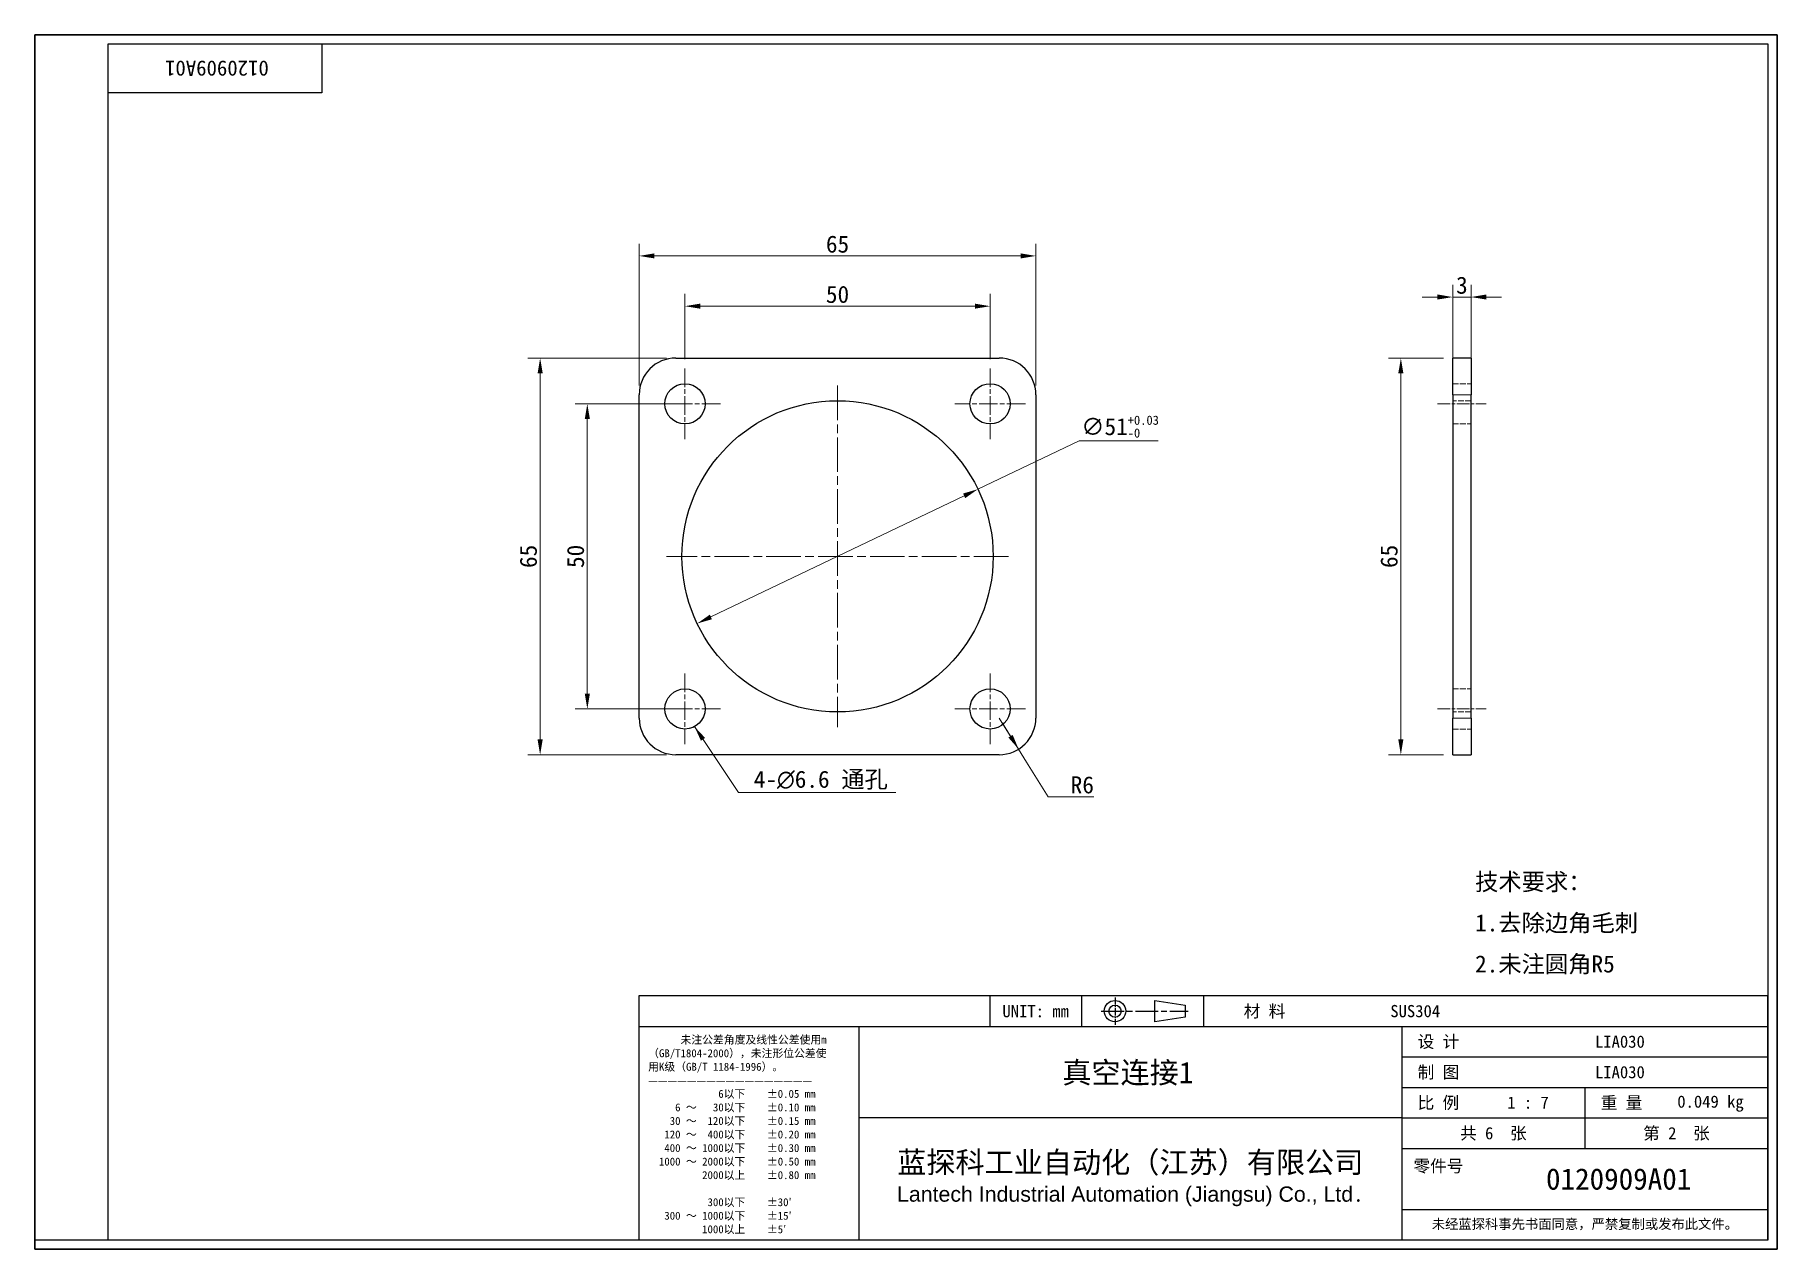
# Model space of a CAD drawing. Header units: millimetres. Extents: x 6 to 292, y 5 to 205.
import ezdxf
from ezdxf.enums import TextEntityAlignment as Align

# ---------------------------------------------------------------- set-up
doc = ezdxf.new("R2010")
doc.units = ezdxf.units.MM
doc.linetypes.add('CHAIN', pattern=[0.3543, 0.2362, -0.0295, 0.0591, -0.0295])
doc.linetypes.add('DASHED', pattern=[0.2067, 0.1654, -0.0413])
for name, color, linetype, lineweight in [('1', 7, 'Continuous', 18), ('可见 (ISO)', 7, 'Continuous', 25), ('可见窄的 (ISO)', 7, 'Continuous', 18), ('图框 (ISO)', 7, 'Continuous', 35), ('标题 (ISO)', 7, 'Continuous', 25)]:
    doc.layers.add(name, color=color, linetype=linetype, lineweight=lineweight)
for name, color, linetype, lineweight, true_color in [('中心标记 (ISO)', 1, 'CHAIN', 18, 0xff0000), ('中心线 (ISO)', 1, 'CHAIN', 18, 0xff0000), ('尺寸 (ISO)', 7, 'Continuous', 18, 0x008000), ('符号 (ISO)', 7, 'Continuous', 18, 0x008000), ('隐藏 (ISO)', 5, 'DASHED', 18, 0x0000ff)]:
    doc.layers.add(name, color=color, linetype=linetype, lineweight=lineweight, true_color=true_color)
doc.styles.add('文本样式164', font='SimSun.ttf')
doc.styles.add('文本样式165', font='SimSun.ttf')
doc.styles.add('文本样式74', font='SimSun.ttf')
doc.styles.add('最新国标', font='simfang.ttf')
doc.styles.add('注释文本 (ISO)', font='simfang.ttf')
doc.dimstyles.new('默认 (GB)', dxfattribs={"dimtxt": 2.8, "dimasz": 2.5, "dimexe": 2, "dimexo": 1.5, "dimgap": 0.5, "dimtad": 1, "dimtoh": 1, "dimdsep": 46, "dimtxsty": '最新国标', "dimcen": 0.09, "dimdle": 10, "dimclrd": 256, "dimclre": 256, "dimclrt": 256, "dimaunit": 1, "dimadec": 3, "dimazin": 2, "dimtfac": 0.535714, "dimtdec": 3, "dimtmove": 0, "dimatfit": 3, "dimfxl": 0, "dimtolj": 1, "dimlwd": -1, "dimlwe": -1, "dimarcsym": 0})
doc.dimstyles.new('默认 (GB)$7', dxfattribs={"dimtxt": 2.8, "dimasz": 2.5, "dimexe": 2, "dimexo": 1.5, "dimgap": 0.5, "dimtad": 1, "dimtoh": 1, "dimdsep": 46, "dimtxsty": '最新国标', "dimcen": 0.09, "dimdle": 10, "dimclrd": 256, "dimclre": 256, "dimclrt": 256, "dimaunit": 1, "dimadec": 3, "dimazin": 2, "dimtfac": 0.535714, "dimtdec": 3, "dimtmove": 0, "dimatfit": 3, "dimfxl": 0, "dimtolj": 1, "dimlwd": -1, "dimlwe": -1, "dimarcsym": 0})

# ---------------------------------------------------------------- blocks, each defined once
blk = doc.blocks.new('图框 最新国标')
at = {"layer": '图框 (ISO)'}
for p, q in [((6, 7), (6, 204.5)), ((6, 204.5), (291.5, 204.5)), ((291.5, 204.5), (291.5, 5.5)), ((6, 7), (6, 5.5)), ((6, 7), (6, 5.5)), ((291.5, 5.5), (6, 5.5))]:
    blk.add_line(p, q, dxfattribs=at)
at = {"layer": '图框 (ISO)', "color": 7, "linetype": 'Continuous', "lineweight": 25}
for p, q in [((18, 203), (290, 203)), ((18, 7), (18, 203)), ((18, 203), (290, 203)), ((53, 203), (53, 195)), ((290, 203), (290, 7)), ((290, 203), (290, 7)), ((53, 195), (18, 195)), ((290, 7), (6, 7)), ((290, 7), (18, 7))]:
    blk.add_line(p, q, dxfattribs=at)
at = {"layer": '图框 (ISO)', "style": '文本样式74'}
blk.add_attdef('零件代号_001', (44.34, 200.25), '', height=2.5, rotation=180, dxfattribs=at)
blk = doc.blocks.new('标题栏 副本 最新国标')
at = {"layer": '标题 (ISO)'}
for p, q in [((381.98, -183.84), (196.98, -183.84)), ((196.98, -183.84), (196.98, -223.84)), ((254.48, -183.84), (254.48, -188.84)), ((269.48, -183.84), (269.48, -188.84)), ((281.48, -188.09), (281.48, -184.59)), ((281.48, -184.59), (286.48, -185.34)), ((286.48, -185.34), (286.48, -187.34)), ((289.48, -183.84), (289.48, -188.84)), ((381.98, -223.84), (381.98, -183.84)), ((383.48, -183.84), (383.48, -225.34)), ((286.48, -187.34), (281.48, -188.09)), ((196.98, -188.84), (381.98, -188.84)), ((232.98, -188.84), (232.98, -223.84)), ((321.98, -188.84), (321.98, -223.84)), ((321.98, -193.84), (381.98, -193.84)), ((321.98, -198.84), (381.98, -198.84)), ((351.98, -198.84), (351.98, -208.84)), ((321.98, -203.84), (232.98, -203.84)), ((321.98, -203.84), (381.98, -203.84)), ((321.98, -208.84), (381.98, -208.84)), ((321.98, -218.84), (381.98, -218.84)), ((196.98, -223.84), (381.98, -223.84)), ((383.48, -225.34), (196.98, -225.34))]:
    blk.add_line(p, q, dxfattribs=at)
at = {"layer": '标题 (ISO)', "linetype": 'CHAIN', "ltscale": 5.000333}
blk.add_line((274.98, -184.09), (274.98, -188.59), dxfattribs=at)
at = {"layer": '标题 (ISO)', "linetype": 'CHAIN', "ltscale": 15.834605}
blk.add_line((272.73, -186.34), (286.98, -186.34), dxfattribs=at)
at = {"layer": '标题 (ISO)'}
for radius in [1.75, 1]:
    blk.add_circle((274.98, -186.34), radius, dxfattribs=at)
at = {"layer": '1', "style": '文本样式164'}
for s, p in [('UNIT: mm', (261.98, -186.34)), ('材 料', (299.48, -186.34)), ('设 计', (327.98, -191.34)), ('制 图', (327.98, -196.34)), ('比 例', (327.98, -201.34)), ('重 量', (357.98, -201.34)), ('共 6  张', (336.98, -206.34)), ('第 2  张', (366.98, -206.34))]:
    blk.add_text(s, height=2, dxfattribs=at).set_placement(p, align=Align.MIDDLE_CENTER)
at = {"layer": '标题 (ISO)', "style": '注释文本 (ISO)'}
for s, insert, char_height, attachment_point, line_spacing_factor in [('\\fSimSun|b0|i0;{\\H1.3000;      未注公差角度及线性公差使用m\\P}\\fSimSun|b0|i0;{\\H1.3000;（GB/T1804-2000），未注形位公差使\\P}\\fSimSun|b0|i0;{\\H1.3000;用K级（GB/T 1184-1996）。\\P}\\fSimSun|b0|i0;{\\H1.3000;—————————————————\\P}\\fSimSun|b0|i0;{\\H1.3000;             6以下    ±0.05 mm\\P}\\fSimSun|b0|i0;{\\H1.3000;     6 ～   30以下    ±0.10 mm\\P}\\fSimSun|b0|i0;{\\H1.3000;    30 ～  120以下    ±0.15 mm\\P}\\fSimSun|b0|i0;{\\H1.3000;   120 ～  400以下    ±0.20 mm\\P}\\fSimSun|b0|i0;{\\H1.3000;   400 ～ 1000以下    ±0.30 mm\\P}\\fSimSun|b0|i0;{\\H1.3000;  1000 ～ 2000以下    ±0.50 mm\\P}\\fSimSun|b0|i0;{\\H1.3000;          2000以上    ±0.80 mm\\P}\\fSimSun|b0|i0;{\\H1.3000;\\P}\\fSimSun|b0|i0;{\\H1.3000;           300以下    ±30′\\P}\\fSimSun|b0|i0;{\\H1.3000;   300 ～ 1000以下    ±15′\\P}\\fSimSun|b0|i0;{\\H1.3000;          1000以上    ±5′}', (198.48, -206.63), 1.3, 4, 1.023913), ('{\\fMicrosoft YaHei|b0|i0|c134|p34;\\H1.75x;蓝探科工业自动化（江苏）有限公司\\P\\fArial|b0|i0|c0|p34;\\H0.71429x;Lantech Industrial Automation (Jiangsu) Co., Ltd\\fFangSong|b0|i0|c134|p49;.\\H1.15195x; }', (277.48, -213.84), 2, 5, 0.978695)]:
    blk.add_mtext(s, dxfattribs=dict(at, insert=insert, char_height=char_height, attachment_point=attachment_point, line_spacing_factor=line_spacing_factor))
at = {"layer": '标题 (ISO)', "attachment_point": 5, "style": '注释文本 (ISO)'}
for s, insert, char_height in [('\\fFangSong|b0|i0;零件号', (327.98, -211.84), 2), ('\\fSimSun|b0|i0;{\\H1.6000;未经蓝探科事先书面同意，严禁复制或发布此文件。}', (351.98, -221.34), 1.6)]:
    blk.add_mtext(s, dxfattribs=dict(at, insert=insert, char_height=char_height))
at = {"layer": '标题 (ISO)'}
for tag, p, height, style in [('材料_001', (320.09, -187.33), 2, '注释文本 (ISO)'), ('设计人_001', (353.63, -192.33), 2, '注释文本 (ISO)'), ('库存编号_001', (266.35, -198.15), 3.5, '文本样式165'), ('设计人_001', (353.63, -197.33), 2, '注释文本 (ISO)'), ('视图比例_001', (339.26, -202.33), 2, '注释文本 (ISO)'), ('质量\\P3;_001', (367.12, -202.16), 2, '注释文本 (ISO)'), ('零件代号_001', (345.61, -215.59), 3.5, '文本样式165')]:
    blk.add_attdef(tag, p, '', height=height, dxfattribs=dict(at, style=style))
blk = doc.blocks.new('*D5')
at = {"layer": 'Defpoints', "color": 0, "transparency": 16777216}
for p in [(162.53, 160.03), (112.53, 149.83), (162.53, 149.83)]:
    blk.add_point(p, dxfattribs=at)
at = {"layer": '尺寸 (ISO)', "color": 116, "true_color": 0x00803f, "transparency": 16777216}
for p, q in [((112.53, 151.33), (112.53, 162.03)), ((115.03, 160.03), (160.03, 160.03)), ((162.53, 151.33), (162.53, 162.03))]:
    blk.add_line(p, q, dxfattribs=at)
for points in [[(115.03, 160.45), (115.03, 159.62), (112.53, 160.03)], [(160.03, 160.45), (160.03, 159.62), (162.53, 160.03)]]:
    blk.add_solid(points, dxfattribs=at)
at = {"layer": '尺寸 (ISO)', "transparency": 16777216, "insert": (137.53, 161.95), "char_height": 2.8, "attachment_point": 5, "style": '最新国标'}
blk.add_mtext('\\A1;50', dxfattribs=at)
blk = doc.blocks.new('*D6')
at = {"layer": 'Defpoints', "color": 0, "transparency": 16777216}
for p in [(112.53, 144.03), (96.53, 94.03), (112.53, 94.03)]:
    blk.add_point(p, dxfattribs=at)
at = {"layer": '尺寸 (ISO)', "color": 116, "true_color": 0x00803f, "transparency": 16777216}
for p, q in [((111.03, 144.03), (94.53, 144.03)), ((96.53, 141.53), (96.53, 96.53)), ((111.03, 94.03), (94.53, 94.03))]:
    blk.add_line(p, q, dxfattribs=at)
for points in [[(96.11, 141.53), (96.95, 141.53), (96.53, 144.03)], [(96.11, 96.53), (96.95, 96.53), (96.53, 94.03)]]:
    blk.add_solid(points, dxfattribs=at)
at = {"layer": '尺寸 (ISO)', "transparency": 16777216, "insert": (94.61, 119.03), "char_height": 2.8, "attachment_point": 5, "rotation": 90, "style": '最新国标'}
blk.add_mtext('\\A1;50', dxfattribs=at)
blk = doc.blocks.new('*D7')
at = {"layer": 'Defpoints', "color": 0, "transparency": 16777216}
for p in [(111.03, 151.53), (88.8, 86.53), (111.03, 86.53)]:
    blk.add_point(p, dxfattribs=at)
at = {"layer": '尺寸 (ISO)', "color": 116, "true_color": 0x00803f, "transparency": 16777216}
for p, q in [((109.53, 151.53), (86.8, 151.53)), ((88.8, 149.03), (88.8, 89.03)), ((109.53, 86.53), (86.8, 86.53))]:
    blk.add_line(p, q, dxfattribs=at)
for points in [[(88.38, 149.03), (89.22, 149.03), (88.8, 151.53)], [(88.38, 89.03), (89.22, 89.03), (88.8, 86.53)]]:
    blk.add_solid(points, dxfattribs=at)
at = {"layer": '尺寸 (ISO)', "transparency": 16777216, "insert": (86.88, 119.03), "char_height": 2.8, "attachment_point": 5, "rotation": 90, "style": '最新国标'}
blk.add_mtext('\\A1;65', dxfattribs=at)
blk = doc.blocks.new('*D8')
at = {"layer": 'Defpoints', "color": 0, "transparency": 16777216}
for p in [(170.03, 168.27), (105.03, 145.53), (170.03, 145.53)]:
    blk.add_point(p, dxfattribs=at)
at = {"layer": '尺寸 (ISO)', "color": 116, "true_color": 0x00803f, "transparency": 16777216}
for p, q in [((105.03, 147.03), (105.03, 170.27)), ((170.03, 147.03), (170.03, 170.27)), ((107.53, 168.27), (167.53, 168.27))]:
    blk.add_line(p, q, dxfattribs=at)
for points in [[(107.53, 168.69), (107.53, 167.86), (105.03, 168.27)], [(167.53, 168.69), (167.53, 167.86), (170.03, 168.27)]]:
    blk.add_solid(points, dxfattribs=at)
at = {"layer": '尺寸 (ISO)', "transparency": 16777216, "insert": (137.53, 170.19), "char_height": 2.8, "attachment_point": 5, "style": '最新国标'}
blk.add_mtext('\\A1;65', dxfattribs=at)
blk = doc.blocks.new('*D9')
at = {"layer": 'Defpoints', "color": 0, "transparency": 16777216}
for p in [(238.34, 151.53), (229.84, 86.53), (238.34, 86.53)]:
    blk.add_point(p, dxfattribs=at)
at = {"layer": '尺寸 (ISO)', "color": 116, "true_color": 0x00803f, "transparency": 16777216}
for p, q in [((236.84, 151.53), (227.84, 151.53)), ((229.84, 149.03), (229.84, 89.03)), ((236.84, 86.53), (227.84, 86.53))]:
    blk.add_line(p, q, dxfattribs=at)
for points in [[(229.42, 149.03), (230.25, 149.03), (229.84, 151.53)], [(229.42, 89.03), (230.25, 89.03), (229.84, 86.53)]]:
    blk.add_solid(points, dxfattribs=at)
at = {"layer": '尺寸 (ISO)', "transparency": 16777216, "insert": (227.92, 119.03), "char_height": 2.8, "attachment_point": 5, "rotation": 90, "style": '最新国标'}
blk.add_mtext('\\A1;65', dxfattribs=at)
blk = doc.blocks.new('*D10')
at = {"layer": 'Defpoints', "color": 0, "transparency": 16777216}
for p in [(241.34, 161.53), (238.34, 145.53), (241.34, 145.53)]:
    blk.add_point(p, dxfattribs=at)
at = {"layer": '尺寸 (ISO)', "color": 116, "true_color": 0x00803f, "transparency": 16777216}
for p, q in [((238.34, 147.03), (238.34, 163.53)), ((241.34, 147.03), (241.34, 163.53)), ((235.84, 161.53), (233.34, 161.53)), ((238.34, 161.53), (241.34, 161.53)), ((243.84, 161.53), (246.34, 161.53))]:
    blk.add_line(p, q, dxfattribs=at)
for points in [[(235.84, 161.95), (235.84, 161.12), (238.34, 161.53)], [(243.84, 161.95), (243.84, 161.12), (241.34, 161.53)]]:
    blk.add_solid(points, dxfattribs=at)
at = {"layer": '尺寸 (ISO)', "transparency": 16777216, "insert": (239.84, 163.45), "char_height": 2.8, "attachment_point": 5, "style": '最新国标'}
blk.add_mtext('\\A1;3', dxfattribs=at)
blk = doc.blocks.new('*D11')
at = {"layer": 'Defpoints', "color": 0, "transparency": 16777216}
for p in [(160.53, 130.04), (114.53, 108.03)]:
    blk.add_point(p, dxfattribs=at)
at = {"layer": '尺寸 (ISO)', "color": 116, "true_color": 0x00803f, "transparency": 16777216}
for p, q in [((160.53, 130.04), (177.11, 137.96)), ((177.11, 137.96), (190.06, 137.96)), ((116.78, 109.11), (158.28, 128.96))]:
    blk.add_line(p, q, dxfattribs=at)
for points in [[(158.1, 129.33), (158.46, 128.58), (160.53, 130.04)], [(116.6, 109.48), (116.96, 108.73), (114.53, 108.03)]]:
    blk.add_solid(points, dxfattribs=at)
at = {"layer": '尺寸 (ISO)', "transparency": 16777216, "insert": (183.83, 140.3), "char_height": 2.8, "attachment_point": 5, "style": '最新国标'}
blk.add_mtext('\\A1;∅51{\\H1.5;\\S+0.03^ -0;}', dxfattribs=at)
blk = doc.blocks.new('*D12')
at = {"layer": 'Defpoints', "color": 0, "transparency": 16777216}
for p in [(164.03, 92.53), (167.2, 87.44)]:
    blk.add_point(p, dxfattribs=at)
at = {"layer": '尺寸 (ISO)', "color": 116, "true_color": 0x00803f, "transparency": 16777216}
for p, q in [((164.03, 92.53), (167.2, 87.44)), ((165.88, 89.56), (164.56, 91.68)), ((167.2, 87.44), (168.52, 85.32)), ((172.05, 79.65), (168.52, 85.32)), ((179.52, 79.65), (172.05, 79.65))]:
    blk.add_line(p, q, dxfattribs=at)
blk.add_solid([(166.23, 89.78), (165.53, 89.34), (167.2, 87.44)], dxfattribs=at)
at = {"layer": '尺寸 (ISO)', "transparency": 16777216, "insert": (177.64, 81.57), "char_height": 2.8, "attachment_point": 5, "style": '最新国标'}
blk.add_mtext('\\A1;R6', dxfattribs=at)

msp = doc.modelspace()

# ---------------------------------------------------------------- linework, layer by layer
at = {"layer": '中心标记 (ISO)', "ltscale": 12.889906}
for p, q in [((112.5294, 149.8321), (112.5294, 138.2321)), ((162.5294, 149.8321), (162.5294, 138.2321)), ((118.3294, 144.0321), (106.7294, 144.0321)), ((168.3294, 144.0321), (156.7294, 144.0321)), ((112.5294, 99.8321), (112.5294, 88.2321)), ((162.5294, 99.8321), (162.5294, 88.2321)), ((118.3294, 94.0321), (106.7294, 94.0321)), ((168.3294, 94.0321), (156.7294, 94.0321))]:
    msp.add_line(p, q, dxfattribs=at)
at = {"layer": '中心标记 (ISO)', "ltscale": 23.990969}
for p, q in [((137.5294, 147.0321), (137.5294, 91.0321)), ((165.5294, 119.0321), (109.5294, 119.0321))]:
    msp.add_line(p, q, dxfattribs=at)
at = {"layer": '中心线 (ISO)', "ltscale": 8.88956}
for p, q in [((235.8364, 144.0321), (243.8364, 144.0321)), ((235.8364, 94.0321), (243.8364, 94.0321))]:
    msp.add_line(p, q, dxfattribs=at)
at = {"layer": '可见 (ISO)'}
for p, q in [((111.0294, 151.5321), (164.0294, 151.5321)), ((241.3364, 151.5321), (238.3364, 151.5321)), ((238.3364, 145.5321), (238.3364, 151.5321)), ((241.3364, 151.5321), (241.3364, 145.5321)), ((105.0294, 92.5321), (105.0294, 145.5321)), ((170.0294, 145.5321), (170.0294, 92.5321)), ((238.3364, 145.5321), (238.3364, 92.5321)), ((241.3364, 92.5321), (241.3364, 145.5321)), ((238.3364, 86.5321), (238.3364, 92.5321)), ((241.3364, 92.5321), (241.3364, 86.5321)), ((164.0294, 86.5321), (111.0294, 86.5321)), ((238.3364, 86.5321), (241.3364, 86.5321))]:
    msp.add_line(p, q, dxfattribs=at)
for centre, radius in [((112.5294, 144.0321), 3.3), ((162.5294, 144.0321), 3.3), ((137.5294, 119.0321), 25.5), ((112.5294, 94.0321), 3.3), ((162.5294, 94.0321), 3.3)]:
    msp.add_circle(centre, radius, dxfattribs=at)
for centre, start, end in [((111.0294, 145.5321), 90, 180), ((164.0294, 145.5321), 0, 90), ((111.0294, 92.5321), 180, 270), ((164.0294, 92.5321), 270, 0)]:
    msp.add_arc(centre, 6, start, end, dxfattribs=at)
at = {"layer": '可见窄的 (ISO)'}
for p, q in [((238.3364, 145.5321), (241.3364, 145.5321)), ((241.3364, 92.5321), (238.3364, 92.5321))]:
    msp.add_line(p, q, dxfattribs=at)
at = {"layer": '隐藏 (ISO)', "ltscale": 5.71399}
for p, q in [((238.3364, 147.3321), (241.3364, 147.3321)), ((241.3364, 144.5321), (238.3364, 144.5321)), ((238.3364, 140.7321), (241.3364, 140.7321)), ((238.3364, 97.3321), (241.3364, 97.3321)), ((241.3364, 93.5321), (238.3364, 93.5321)), ((238.3364, 90.7321), (241.3364, 90.7321))]:
    msp.add_line(p, q, dxfattribs=at)

# ---------------------------------------------------------------- block references
msp.add_blockref('图框 最新国标', (0, 0)).add_auto_attribs({'零件代号_001': '0120909A01'})
ref = msp.add_blockref('标题栏 副本 最新国标', (-91.9825, 230.8443))
ref.add_attrib('零件代号_001', '0120909A01', (253.6229, 15.25), dxfattribs={"layer": '标题 (ISO)', "height": 3.5, "style": '文本样式165'})
ref.add_attrib('库存编号_001', '真空连接1', (174.3645, 32.6913), dxfattribs={"layer": '标题 (ISO)', "height": 3.5, "style": '文本样式165'})
ref.add_attrib('质量\\P3;_001', '0.049 kg', (275.1371, 28.6829), dxfattribs={"layer": '标题 (ISO)', "height": 2, "style": '注释文本 (ISO)'})
ref.add_attrib('视图比例_001', '1 : 7', (247.2743, 28.5171), dxfattribs={"layer": '标题 (ISO)', "height": 2, "style": '注释文本 (ISO)'})
ref.add_attrib('设计人_001', 'LIA030', (261.6514, 38.5114), dxfattribs={"layer": '标题 (ISO)', "height": 2, "style": '注释文本 (ISO)'})
ref.add_attrib('设计人_001', 'LIA030', (261.6514, 33.5114), dxfattribs={"layer": '标题 (ISO)', "height": 2, "style": '注释文本 (ISO)'})
ref.add_attrib('材料_001', 'SUS304', (228.1114, 43.5114), dxfattribs={"layer": '标题 (ISO)', "height": 2, "style": '注释文本 (ISO)'})

# ---------------------------------------------------------------- texts
at = {"layer": '符号 (ISO)', "char_height": 2.8}
for s, insert, width, attachment_point, line_spacing_factor, style in [('4-\\fAIGDT|b0|i0;{\\H2.8000;n}\\fFangSong|b0|i0;{\\H2.8000;6.6 通孔}', (123.8075, 80.8036), 24.337871, 7, 0.49, '最新国标'), ('\\fFangSong|b0|i0;{\\H2.8000;技术要求：\\P}\\fFangSong|b0|i0;{\\H2.8000;1.去除边角毛刺\\P}\\fFangSong|b0|i0;{\\H2.8000;2.未注圆角R5\\P}', (241.9941, 58.8012), 29.34269, 4, 1.441304, '注释文本 (ISO)')]:
    msp.add_mtext(s, dxfattribs=dict(at, insert=insert, width=width, attachment_point=attachment_point, line_spacing_factor=line_spacing_factor, style=style))

# ---------------------------------------------------------------- dimensions: what is measured, and where the dimension line sits
at = {"layer": '尺寸 (ISO)', "color": 116, "true_color": 0x00803f}
dim = msp.add_linear_dim(base=(170.0294, 168.2722), p1=(105.0294, 145.5321), p2=(170.0294, 145.5321), dimstyle='默认 (GB)', override={"dimgap": 0.5, "dimtoh": 0, "dimdec": 2, "dimtol": 0, "dimlim": 0, "dimtp": 0, "dimtm": 0, "dimtdec": 3, "dimtofl": 0, "dimatfit": 1}, dxfattribs=at)
dim.commit()
dim.dimension.update_dxf_attribs({"geometry": '*D8', "text_midpoint": (137.5294, 168.2722), "dimtype": 160})
for base, p1, p2, angle, override, picture, middle in [((162.5294, 160.0321), (112.5294, 149.8321), (162.5294, 149.8321), 180, {"dimgap": 0.5, "dimtoh": 0, "dimdec": 2, "dimtol": 0, "dimlim": 0, "dimtp": 0, "dimtm": 0, "dimtdec": 3, "dimtofl": 0, "dimatfit": 1}, '*D5', (137.5294, 160.0321)), ((241.3364, 161.5321), (238.3364, 145.5321), (241.3364, 145.5321), 180, {"dimgap": 0.5, "dimtoh": 0, "dimdec": 2, "dimtol": 0, "dimlim": 0, "dimtp": 0, "dimtm": 0, "dimtdec": 3, "dimtofl": 1, "dimatfit": 1}, '*D10', (239.8364, 161.5321)), ((88.7996, 86.5321), (111.0294, 151.5321), (111.0294, 86.5321), 270, {"dimgap": 0.5, "dimtoh": 0, "dimdec": 2, "dimtol": 0, "dimlim": 0, "dimtp": 0, "dimtm": 0, "dimtdec": 3, "dimtofl": 0, "dimatfit": 1}, '*D7', (88.7996, 119.0321)), ((229.8364, 86.5321), (238.3364, 151.5321), (238.3364, 86.5321), 90, {"dimgap": 0.5, "dimtoh": 0, "dimdec": 2, "dimtol": 0, "dimlim": 0, "dimtp": 0, "dimtm": 0, "dimtdec": 3, "dimtofl": 0, "dimatfit": 1}, '*D9', (229.8364, 119.0321)), ((96.5294, 94.0321), (112.5294, 144.0321), (112.5294, 94.0321), 90, {"dimgap": 0.5, "dimtoh": 0, "dimdec": 2, "dimtol": 0, "dimlim": 0, "dimtp": 0, "dimtm": 0, "dimtdec": 3, "dimtofl": 0, "dimatfit": 1}, '*D6', (96.5294, 119.0321))]:
    dim = msp.add_linear_dim(base=base, p1=p1, p2=p2, angle=angle, dimstyle='默认 (GB)', override=override, dxfattribs=at)
    dim.commit()
    dim.dimension.update_dxf_attribs({"geometry": picture, "text_midpoint": middle, "dimtype": 160})
dim = msp.add_diameter_dim_2p(p1=(114.5259, 108.028), p2=(160.5329, 130.0362), dimstyle='默认 (GB)', override={"dimgap": 0.5, "dimtih": 1, "dimdec": 2, "dimlfac": 1, "dimtol": 1, "dimlim": 0, "dimtp": 0.03, "dimtm": 1e-09, "dimtdec": 3, "dimatfit": 2}, dxfattribs=at)
dim.commit()
dim.dimension.update_dxf_attribs({"geometry": '*D11', "text_midpoint": (183.8337, 137.9645), "dimtype": 163})
dim = msp.add_radius_dim(center=(164.0294, 92.5321), mpoint=(167.2001, 87.4383), dimstyle='默认 (GB)', override={"dimgap": 0.5, "dimtih": 1, "dimdec": 2, "dimlfac": 1, "dimcen": 0, "dimtol": 0, "dimlim": 0, "dimtp": 0, "dimtm": 0, "dimtdec": 3}, dxfattribs=at)
dim.commit()
dim.dimension.update_dxf_attribs({"geometry": '*D12', "text_midpoint": (177.6416, 79.6535), "dimtype": 164})

# ---------------------------------------------------------------- leaders
at = {"layer": '符号 (ISO)', "annotation_type": 0, "has_hookline": 1, "hookline_direction": 0, "text_width": 23.273}
msp.add_leader([(114.0979, 91.1287), (121.3075, 80.3369), (123.8075, 80.3369)], dimstyle='默认 (GB)$7', override={"dimgap": 0, "dimtad": 1}, dxfattribs=at)

doc.saveas('drawing.dxf')
